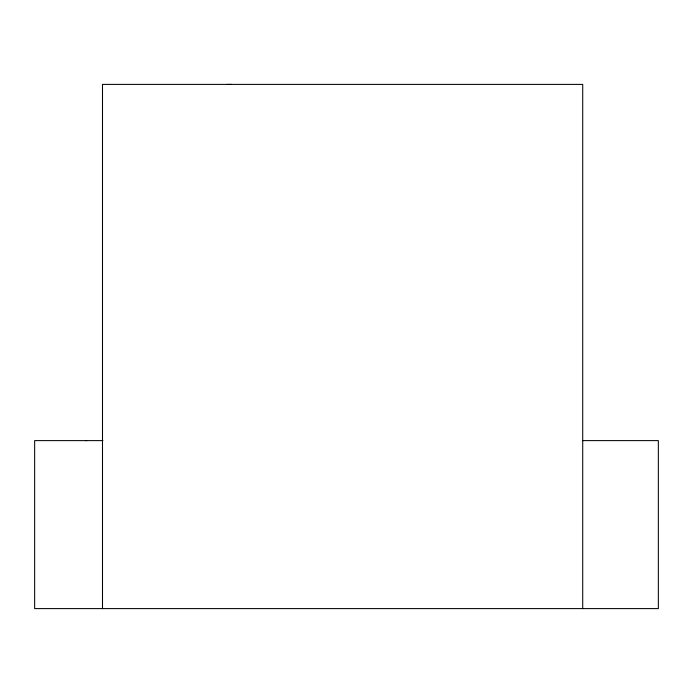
<?xml version="1.0" encoding="UTF-8"?>
<svg xmlns="http://www.w3.org/2000/svg" width="693" height="693" viewBox="0 0 693 693"><rect width="100%" height="100%" fill="white"/><g stroke="black" fill="none" stroke-linecap="round" stroke-linejoin="round"><path stroke-width="1.04" d="M102.928 440.618L34.65 440.618L34.65 608.601L658.35 608.601L658.35 440.618L582.328 440.609M227.313 84.399L231.566 84.399M85.525 440.618L86.651 440.627M582.718 608.601L582.718 84.399L102.495 84.399L102.495 608.601"/></g></svg>
